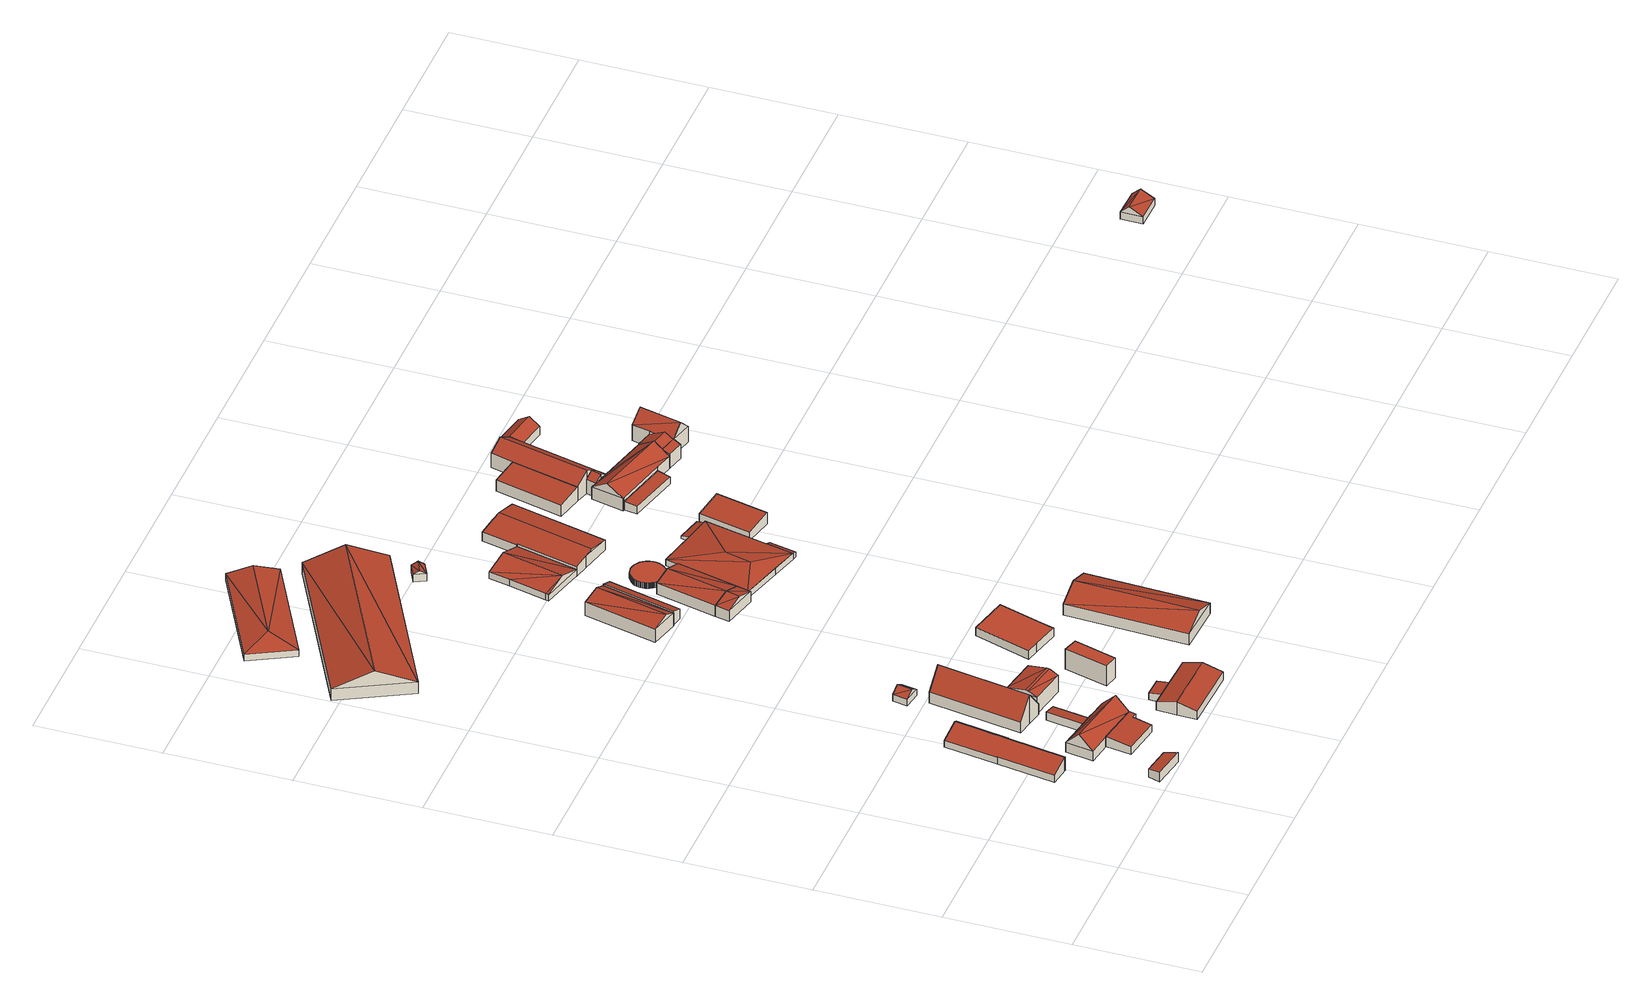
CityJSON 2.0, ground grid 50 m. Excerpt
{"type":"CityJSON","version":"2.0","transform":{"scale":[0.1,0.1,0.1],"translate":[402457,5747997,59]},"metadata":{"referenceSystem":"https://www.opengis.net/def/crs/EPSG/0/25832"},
"CityObjects":{
"building1":{"type":"Building","attributes":{"Gemeindeschluessel":"05515000","Geometrietyp2DReferenz":"3000","function":"51009_1610","roofType":"2100","measuredHeight":4.16},"geometry":[{"type":"Solid","lod":"2","boundaries":[[[[0,1,2,3]],[[4,5,1,0]],[[6,7,5,4]],[[3,2,7,6]],[[4,0,3,6]],[[1,5,7,2]]]],"semantics":{"surfaces":[{"type":"WallSurface"},{"type":"RoofSurface"},{"type":"GroundSurface"}],"values":[[0,0,0,0,1,2]]}}]},
"building2":{"type":"Building","attributes":{"Gemeindeschluessel":"05515000","Geometrietyp2DReferenz":"3000","function":"31001_2700","roofType":"3100","measuredHeight":6.27},"geometry":[{"type":"Solid","lod":"2","boundaries":[[[[8,9,10,11]],[[12,13,9,8]],[[14,15,13,12]],[[16,17,15,14]],[[18,19,17,16]],[[20,21,19,18]],[[22,23,21,20]],[[24,25,23,22]],[[26,27,25,24]],[[11,10,27,26]],[[20,18,16,14,12,22]],[[8,11,26,24,22,12]],[[9,13,15,17,19,21,23,25,27,10]]]],"semantics":{"surfaces":[{"type":"WallSurface"},{"type":"RoofSurface"},{"type":"GroundSurface"}],"values":[[0,0,0,0,0,0,0,0,0,0,1,1,2]]}}]},
"building3":{"type":"Building","attributes":{"Gemeindeschluessel":"05515000","Geometrietyp2DReferenz":"3000","function":"31001_2700","roofType":"2100","measuredHeight":4.42},"geometry":[{"type":"Solid","lod":"2","boundaries":[[[[28,29,30,31]],[[32,33,29,28]],[[34,35,33,32]],[[36,37,35,34]],[[38,39,37,36]],[[31,30,39,38]],[[36,34,32,28,31,38]],[[29,33,35,37,39,30]]]],"semantics":{"surfaces":[{"type":"WallSurface"},{"type":"RoofSurface"},{"type":"GroundSurface"}],"values":[[0,0,0,0,0,0,1,2]]}}]},
"building4":{"type":"Building","attributes":{"Gemeindeschluessel":"05515000","Geometrietyp2DReferenz":"3000","function":"31001_2700"},"children":["building4-1","building4-2"]},
"building4-1":{"type":"BuildingPart","attributes":{"roofType":"3100","measuredHeight":9.87},"parents":["building4"],"geometry":[{"type":"Solid","lod":"2","boundaries":[[[[40,41,42,43,44]],[[45,46,41,40]],[[47,48,46,45]],[[49,50,48,47]],[[51,52,50,49]],[[53,54,52,51]],[[55,56,54,53]],[[57,58,59,56,55]],[[45,60,44,57,61,53,62]],[[53,63,62]],[[47,62,63]],[[63,51,49,47]],[[61,57,55]],[[61,55,53]],[[60,45,40]],[[60,40,44]],[[62,47,45]],[[63,53,51]],[[41,46,48,50,52,54,56,59,42]],[[58,57,44,43]],[[42,59,58,43]]]],"semantics":{"surfaces":[{"type":"WallSurface"},{"type":"RoofSurface"},{"type":"GroundSurface"},{"type":"ClosureSurface"}],"values":[[0,0,0,0,0,0,0,0,1,1,1,1,0,0,0,0,0,0,2,0,3]]}}]},
"building4-2":{"type":"BuildingPart","attributes":{"roofType":"2100","measuredHeight":3.66},"parents":["building4"],"geometry":[{"type":"Solid","lod":"2","boundaries":[[[[64,65,66,67]],[[43,42,65,64]],[[67,66,59,58]],[[43,64,67,58]],[[65,42,59,66]],[[42,43,58,59]]]],"semantics":{"surfaces":[{"type":"WallSurface"},{"type":"RoofSurface"},{"type":"GroundSurface"},{"type":"ClosureSurface"}],"values":[[0,0,0,1,2,3]]}}]},
"building5":{"type":"Building","attributes":{"Gemeindeschluessel":"05515000","Geometrietyp2DReferenz":"3000","function":"31001_2700","roofType":"3100","measuredHeight":5.13},"geometry":[{"type":"Solid","lod":"2","boundaries":[[[[68,69,70,71]],[[72,73,69,68]],[[74,75,73,72]],[[71,70,75,74]],[[68,76,72]],[[74,77,71]],[[77,76,68]],[[68,71,77]],[[74,72,76]],[[76,77,74]],[[69,73,75,70]]]],"semantics":{"surfaces":[{"type":"WallSurface"},{"type":"RoofSurface"},{"type":"GroundSurface"}],"values":[[0,0,0,0,0,0,1,1,1,1,2]]}}]},
"building6":{"type":"Building","attributes":{"name":"Hartmann","Gemeindeschluessel":"05515000","Geometrietyp2DReferenz":"3000","function":"31001_1100"},"address":[{"country":"Germany","locality":"Münster","thoroughfareNumber":"159","thoroughfareName":"Hartmannsbrook"}],"children":["building6-1","building6-2"]},
"building6-1":{"type":"BuildingPart","attributes":{"roofType":"9999","measuredHeight":9.11},"parents":["building6"],"geometry":[{"type":"Solid","lod":"2","boundaries":[[[[78,79,80,81,82]],[[83,84,79,78]],[[85,86,84,83]],[[87,86,85]],[[88,78,82,89]],[[90,88,89]],[[83,91,92]],[[92,85,83]],[[93,92,91,88,90]],[[88,91,83,78]],[[93,90,89,85,92]],[[79,84,86,94,80]],[[87,85,89,95]],[[94,86,87,95]],[[95,89,82,81]],[[80,94,95,81]]]],"semantics":{"surfaces":[{"type":"WallSurface"},{"type":"RoofSurface"},{"type":"GroundSurface"},{"type":"ClosureSurface"}],"values":[[0,0,0,0,1,1,1,1,1,0,0,2,0,3,0,3]]}}]},
"building6-2":{"type":"BuildingPart","attributes":{"roofType":"3100","measuredHeight":13.02},"parents":["building6"],"geometry":[{"type":"Solid","lod":"2","boundaries":[[[[96,86,87]],[[97,98,86,96]],[[99,100,98,97]],[[101,102,100,99]],[[103,104,102,101]],[[105,106,104,103]],[[107,108,106,105]],[[81,80,108,107]],[[103,101,99,105]],[[97,96,87,95,81,107,105,99]],[[86,98,100,102,104,106,108,80,94]],[[86,94,95,87]],[[80,81,95,94]]]],"semantics":{"surfaces":[{"type":"WallSurface"},{"type":"RoofSurface"},{"type":"GroundSurface"},{"type":"ClosureSurface"}],"values":[[0,0,0,0,0,0,0,0,1,1,2,3,3]]}}]},
"building7":{"type":"Building","attributes":{"Gemeindeschluessel":"05515000","Geometrietyp2DReferenz":"3000","function":"31001_2700"},"children":["building7-1","building7-2"]},
"building7-1":{"type":"BuildingPart","attributes":{"roofType":"2100","measuredHeight":3.63},"parents":["building7"],"geometry":[{"type":"Solid","lod":"2","boundaries":[[[[109,110,111,112]],[[113,114,115,116]],[[112,111,114,113]],[[116,109,112,113]],[[110,115,114,111]],[[110,109,116,115]]]],"semantics":{"surfaces":[{"type":"WallSurface"},{"type":"RoofSurface"},{"type":"GroundSurface"},{"type":"ClosureSurface"}],"values":[[0,0,0,1,2,3]]}}]},
"building7-2":{"type":"BuildingPart","attributes":{"roofType":"3100","measuredHeight":5.77},"parents":["building7"],"geometry":[{"type":"Solid","lod":"2","boundaries":[[[[117,118,119,120]],[[116,115,118,117]],[[121,122,110,109]],[[123,124,122,121]],[[125,126,124,123]],[[127,128,126,125]],[[120,119,128,127]],[[121,109,116,117,120,123]],[[127,125,123,120]],[[118,115,110,122,124,126,128,119]],[[110,115,116,109]]]],"semantics":{"surfaces":[{"type":"WallSurface"},{"type":"RoofSurface"},{"type":"GroundSurface"},{"type":"ClosureSurface"}],"values":[[0,0,0,0,0,0,0,1,1,2,3]]}}]},
"building8":{"type":"Building","attributes":{"Gemeindeschluessel":"05515000","Geometrietyp2DReferenz":"3000","function":"51003_1201","roofType":"1000","measuredHeight":9},"geometry":[{"type":"Solid","lod":"2","boundaries":[[[[129,130,131,132]],[[133,134,130,129]],[[135,136,134,133]],[[132,131,136,135]],[[133,129,132,135]],[[130,134,136,131]]]],"semantics":{"surfaces":[{"type":"WallSurface"},{"type":"RoofSurface"},{"type":"GroundSurface"}],"values":[[0,0,0,0,1,2]]}}]},
"building9":{"type":"Building","attributes":{"Gemeindeschluessel":"05515000","Geometrietyp2DReferenz":"3000","function":"31001_2700","roofType":"3100","measuredHeight":11.56},"geometry":[{"type":"Solid","lod":"2","boundaries":[[[[137,138,139,140]],[[141,142,138,137]],[[143,144,142,141]],[[140,139,144,143]],[[137,145,141]],[[143,146,140]],[[146,145,137]],[[137,140,146]],[[143,141,145]],[[145,146,143]],[[138,142,144,139]]]],"semantics":{"surfaces":[{"type":"WallSurface"},{"type":"RoofSurface"},{"type":"GroundSurface"}],"values":[[0,0,0,0,0,0,1,1,1,1,2]]}}]},
"building10":{"type":"Building","attributes":{"Gemeindeschluessel":"05515000","Geometrietyp2DReferenz":"3000","function":"51003_1201","roofType":"1000","measuredHeight":3.77},"geometry":[{"type":"Solid","lod":"2","boundaries":[[[[147,148,149,150]],[[151,152,148,147]],[[153,154,152,151]],[[155,156,154,153]],[[157,158,156,155]],[[159,160,158,157]],[[150,149,160,159]],[[157,155,153,151,147,150,159]],[[148,152,154,156,158,160,149]]]],"semantics":{"surfaces":[{"type":"WallSurface"},{"type":"RoofSurface"},{"type":"GroundSurface"}],"values":[[0,0,0,0,0,0,0,1,2]]}}]},
"building11":{"type":"Building","attributes":{"Gemeindeschluessel":"05515000","Geometrietyp2DReferenz":"3000","function":"51003_1201","roofType":"5000","measuredHeight":5.67},"geometry":[{"type":"Solid","lod":"2","boundaries":[[[[161,162,163,164]],[[165,166,162,161]],[[167,168,166,165]],[[164,163,168,167]],[[161,169,165]],[[167,170,164]],[[164,170,169]],[[169,161,164]],[[169,170,167]],[[167,165,169]],[[162,166,168,163]]]],"semantics":{"surfaces":[{"type":"WallSurface"},{"type":"RoofSurface"},{"type":"GroundSurface"}],"values":[[0,0,0,0,1,0,1,1,1,1,2]]}}]},
"building12":{"type":"Building","attributes":{"Gemeindeschluessel":"05515000","Geometrietyp2DReferenz":"3000","function":"31001_2700","roofType":"3100","measuredHeight":7.83},"geometry":[{"type":"Solid","lod":"2","boundaries":[[[[171,172,173,174]],[[175,176,172,171]],[[177,178,176,175]],[[174,173,178,177]],[[171,179,175]],[[177,180,174]],[[180,179,171]],[[171,174,180]],[[177,175,179]],[[179,180,177]],[[172,176,178,173]]]],"semantics":{"surfaces":[{"type":"WallSurface"},{"type":"RoofSurface"},{"type":"GroundSurface"}],"values":[[0,0,0,0,0,0,1,1,1,1,2]]}}]},
"building13":{"type":"Building","attributes":{"Gemeindeschluessel":"05515000","Geometrietyp2DReferenz":"3000","function":"51009_1610","roofType":"2100","measuredHeight":6.12},"geometry":[{"type":"Solid","lod":"2","boundaries":[[[[181,182,183,184]],[[185,186,182,181]],[[187,188,186,185]],[[184,183,188,187]],[[185,181,184,187]],[[182,186,188,183]]]],"semantics":{"surfaces":[{"type":"WallSurface"},{"type":"RoofSurface"},{"type":"GroundSurface"}],"values":[[0,0,0,0,1,2]]}}]},
"building14":{"type":"Building","attributes":{"Gemeindeschluessel":"05515000","Geometrietyp2DReferenz":"3000","function":"31001_2700","roofType":"3100","measuredHeight":6.85},"geometry":[{"type":"Solid","lod":"2","boundaries":[[[[189,190,191,192]],[[193,194,190,189]],[[195,196,194,193]],[[192,191,196,195]],[[189,197,193]],[[195,198,192]],[[198,197,189]],[[189,192,198]],[[195,193,197]],[[197,198,195]],[[190,194,196,191]]]],"semantics":{"surfaces":[{"type":"WallSurface"},{"type":"RoofSurface"},{"type":"GroundSurface"}],"values":[[0,0,0,0,0,0,1,1,1,1,2]]}}]},
"building15":{"type":"Building","attributes":{"Gemeindeschluessel":"05515000","Geometrietyp2DReferenz":"3000","function":"31001_2700","roofType":"3100","measuredHeight":8.52},"geometry":[{"type":"Solid","lod":"2","boundaries":[[[[199,200,201,202]],[[203,204,200,199]],[[205,206,204,203]],[[202,201,206,205]],[[199,207,203]],[[205,208,202]],[[208,207,199]],[[199,202,208]],[[205,203,207]],[[207,208,205]],[[200,204,206,201]]]],"semantics":{"surfaces":[{"type":"WallSurface"},{"type":"RoofSurface"},{"type":"GroundSurface"}],"values":[[0,0,0,0,0,0,1,1,1,1,2]]}}]},
"building16":{"type":"Building","attributes":{"Gemeindeschluessel":"05515000","Geometrietyp2DReferenz":"3000","function":"31001_2700","roofType":"3100","measuredHeight":6.99},"geometry":[{"type":"Solid","lod":"2","boundaries":[[[[209,210,211,189]],[[212,213,210,209]],[[193,214,213,212]],[[189,211,214,193]],[[209,215,212]],[[193,197,189]],[[197,215,209]],[[209,189,197]],[[193,212,215]],[[215,197,193]],[[210,213,214,211]]]],"semantics":{"surfaces":[{"type":"WallSurface"},{"type":"RoofSurface"},{"type":"GroundSurface"}],"values":[[0,0,0,0,0,0,1,1,1,1,2]]}}]},
"building17":{"type":"Building","attributes":{"Gemeindeschluessel":"05515000","Geometrietyp2DReferenz":"3000","function":"31001_2700","roofType":"3100","measuredHeight":4.66},"geometry":[{"type":"Solid","lod":"2","boundaries":[[[[216,217,218,219]],[[220,221,217,216]],[[222,223,221,220]],[[219,218,223,222]],[[216,224,220]],[[222,225,219]],[[225,224,216]],[[216,219,225]],[[222,220,224]],[[224,225,222]],[[217,221,223,218]]]],"semantics":{"surfaces":[{"type":"WallSurface"},{"type":"RoofSurface"},{"type":"GroundSurface"}],"values":[[0,0,0,0,0,0,1,1,1,1,2]]}}]},
"building18":{"type":"Building","attributes":{"Gemeindeschluessel":"05515000","Geometrietyp2DReferenz":"3000","function":"31001_2700","roofType":"5000","measuredHeight":5.86},"geometry":[{"type":"Solid","lod":"2","boundaries":[[[[226,227,228]],[[228,229,226]],[[230,228,227]],[[226,229,231]],[[232,233,234,235,236,237]],[[231,232,237,226]],[[238,233,232,231]],[[239,234,233,238]],[[230,235,234,239]],[[227,236,235,230]],[[226,237,236,227]],[[229,228,230]],[[229,230,239]],[[229,239,238]],[[238,231,229]]]],"semantics":{"surfaces":[{"type":"RoofSurface"},{"type":"WallSurface"},{"type":"GroundSurface"}],"values":[[0,0,1,1,2,1,1,1,1,1,1,0,0,0,0]]}}]},
"building19":{"type":"Building","attributes":{"Gemeindeschluessel":"05515000","Geometrietyp2DReferenz":"3000","function":"51003_1201","roofType":"1000","measuredHeight":2.41},"geometry":[{"type":"Solid","lod":"2","boundaries":[[[[240,241,242,243]],[[244,245,241,240]],[[246,247,245,244]],[[248,249,247,246]],[[250,251,249,248]],[[252,253,251,250]],[[254,255,253,252]],[[256,257,255,254]],[[258,259,257,256]],[[260,261,259,258]],[[262,263,261,260]],[[264,265,263,262]],[[266,267,265,264]],[[268,269,267,266]],[[270,271,269,268]],[[272,273,271,270]],[[274,275,273,272]],[[276,277,275,274]],[[278,279,277,276]],[[280,281,279,278]],[[282,283,281,280]],[[284,285,283,282]],[[286,287,285,284]],[[288,289,287,286]],[[290,291,289,288]],[[292,293,291,290]],[[294,295,293,292]],[[296,297,295,294]],[[298,299,297,296]],[[300,301,299,298]],[[302,303,301,300]],[[304,305,303,302]],[[306,307,305,304]],[[308,309,307,306]],[[310,311,309,308]],[[312,313,311,310]],[[314,315,313,312]],[[316,317,315,314]],[[318,319,317,316]],[[320,321,319,318]],[[322,323,321,320]],[[324,325,323,322]],[[326,327,325,324]],[[328,329,327,326]],[[330,331,329,328]],[[332,333,331,330]],[[334,335,333,332]],[[336,337,335,334]],[[338,339,337,336]],[[340,341,339,338]],[[342,343,341,340]],[[344,345,343,342]],[[346,347,345,344]],[[348,349,347,346]],[[350,351,349,348]],[[352,353,351,350]],[[354,355,353,352]],[[356,357,355,354]],[[358,359,357,356]],[[360,361,359,358]],[[362,363,361,360]],[[364,365,363,362]],[[366,367,365,364]],[[368,369,367,366]],[[370,371,369,368]],[[372,373,371,370]],[[374,375,373,372]],[[376,377,375,374]],[[378,379,377,376]],[[380,381,379,378]],[[382,383,381,380]],[[384,385,383,382]],[[386,387,385,384]],[[388,389,387,386]],[[390,391,389,388]],[[392,393,391,390]],[[394,395,393,392]],[[396,397,395,394]],[[398,399,397,396]],[[400,401,399,398]],[[402,403,401,400]],[[243,242,403,402]],[[400,398,396,394,392,390,388,386,384,382,380,378,376,374,372,370,368,366,364,362,360,358,356,354,352,350,348,346,344,342,340,338,336,334,332,330,328,326,324,322,320,318,316,314,312,310,308,306,304,302,300,298,296,294,292,290,288,286,284,282,280,278,276,274,272,270,268,266,264,262,260,258,256,254,252,250,248,246,244,240,243,402]],[[241,245,247,249,251,253,255,257,259,261,263,265,267,269,271,273,275,277,279,281,283,285,287,289,291,293,295,297,299,301,303,305,307,309,311,313,315,317,319,321,323,325,327,329,331,333,335,337,339,341,343,345,347,349,351,353,355,357,359,361,363,365,367,369,371,373,375,377,379,381,383,385,387,389,391,393,395,397,399,401,403,242]]]],"semantics":{"surfaces":[{"type":"WallSurface"},{"type":"RoofSurface"},{"type":"GroundSurface"}],"values":[[0,0,0,0,0,0,0,0,0,0,0,0,0,0,0,0,0,0,0,0,0,0,0,0,0,0,0,0,0,0,0,0,0,0,0,0,0,0,0,0,0,0,0,0,0,0,0,0,0,0,0,0,0,0,0,0,0,0,0,0,0,0,0,0,0,0,0,0,0,0,0,0,0,0,0,0,0,0,0,0,0,0,1,2]]}}]},
"building20":{"type":"Building","attributes":{"Gemeindeschluessel":"05515000","Geometrietyp2DReferenz":"3000","function":"51003_1201"},"children":["building20-1","building20-2","building20-3"]},
"building20-1":{"type":"BuildingPart","attributes":{"roofType":"2100","measuredHeight":2.2},"parents":["building20"],"geometry":[{"type":"Solid","lod":"2","boundaries":[[[[404,405,406,407]],[[408,409,410,411]],[[407,406,409,408]],[[411,404,407,408]],[[405,410,409,406]],[[405,404,411,410]]]],"semantics":{"surfaces":[{"type":"WallSurface"},{"type":"RoofSurface"},{"type":"GroundSurface"},{"type":"ClosureSurface"}],"values":[[0,0,0,1,2,3]]}}]},
"building20-2":{"type":"BuildingPart","attributes":{"roofType":"3200","measuredHeight":5.27},"parents":["building20"],"geometry":[{"type":"Solid","lod":"2","boundaries":[[[[412,413,414,415]],[[416,417,413,412]],[[418,419,417,416]],[[420,411,410,419,418]],[[421,422,405,404,423]],[[424,415,425,416]],[[420,418,426,423]],[[421,423,426,415]],[[426,425,415]],[[425,426,418]],[[418,416,425]],[[424,416,412]],[[424,412,415]],[[414,413,417,419,410,405,422]],[[422,421,415,414]],[[411,420,423,404]],[[405,410,411,404]]]],"semantics":{"surfaces":[{"type":"WallSurface"},{"type":"RoofSurface"},{"type":"GroundSurface"},{"type":"ClosureSurface"}],"values":[[0,0,0,0,0,1,1,1,1,1,1,0,0,2,3,0,3]]}}]},
"building20-3":{"type":"BuildingPart","attributes":{"roofType":"2100","measuredHeight":2.76},"parents":["building20"],"geometry":[{"type":"Solid","lod":"2","boundaries":[[[[427,428,422,421,429]],[[430,431,428,427]],[[432,415,414,431,430]],[[430,427,429,432]],[[428,431,414,422]],[[415,432,429,421]],[[422,414,415,421]]]],"semantics":{"surfaces":[{"type":"WallSurface"},{"type":"RoofSurface"},{"type":"GroundSurface"},{"type":"ClosureSurface"}],"values":[[0,0,0,1,2,0,3]]}}]},
"building21":{"type":"Building","attributes":{"Gemeindeschluessel":"05515000","Geometrietyp2DReferenz":"3000","function":"31001_2700","roofType":"5000","measuredHeight":6.04},"geometry":[{"type":"Solid","lod":"2","boundaries":[[[[433,434,435,436]],[[437,438,434,433]],[[439,440,438,437]],[[441,442,440,439]],[[443,444,442,441]],[[445,446,444,443]],[[447,448,446,445]],[[436,435,448,447]],[[443,449,450,445]],[[449,441,439,437,433,436,447,450]],[[441,449,443]],[[445,450,447]],[[434,438,440,442,444,446,448,435]]]],"semantics":{"surfaces":[{"type":"WallSurface"},{"type":"RoofSurface"},{"type":"GroundSurface"}],"values":[[0,0,0,0,0,0,0,0,1,1,0,0,2]]}}]},
"building22":{"type":"Building","attributes":{"Gemeindeschluessel":"05515000","Geometrietyp2DReferenz":"3000","function":"51009_1610","roofType":"2100","measuredHeight":5.09},"geometry":[{"type":"Solid","lod":"2","boundaries":[[[[451,452,453,454]],[[455,456,452,451]],[[457,458,456,455]],[[454,453,458,457]],[[455,451,454,457]],[[452,456,458,453]]]],"semantics":{"surfaces":[{"type":"WallSurface"},{"type":"RoofSurface"},{"type":"GroundSurface"}],"values":[[0,0,0,0,1,2]]}}]},
"building23":{"type":"Building","attributes":{"Gemeindeschluessel":"05515000","Geometrietyp2DReferenz":"3000","function":"31001_2700","roofType":"2100","measuredHeight":6.29},"geometry":[{"type":"Solid","lod":"2","boundaries":[[[[459,460,461,462]],[[463,464,460,459]],[[465,466,464,463]],[[462,461,466,465]],[[463,459,462,465]],[[460,464,466,461]]]],"semantics":{"surfaces":[{"type":"WallSurface"},{"type":"RoofSurface"},{"type":"GroundSurface"}],"values":[[0,0,0,0,1,2]]}}]},
"building24":{"type":"Building","attributes":{"Gemeindeschluessel":"05515000","Geometrietyp2DReferenz":"3000","function":"51009_1610","roofType":"2100","measuredHeight":3.96},"geometry":[{"type":"Solid","lod":"2","boundaries":[[[[467,468,469,470]],[[471,472,468,467]],[[473,474,472,471]],[[470,469,474,473]],[[471,467,470,473]],[[468,472,474,469]]]],"semantics":{"surfaces":[{"type":"WallSurface"},{"type":"RoofSurface"},{"type":"GroundSurface"}],"values":[[0,0,0,0,1,2]]}}]},
"building25":{"type":"Building","attributes":{"Gemeindeschluessel":"05515000","Geometrietyp2DReferenz":"3000","function":"31001_2700","roofType":"5000","measuredHeight":9.7},"geometry":[{"type":"Solid","lod":"2","boundaries":[[[[475,476,477,478]],[[479,480,476,475]],[[481,469,480,479]],[[482,474,469,481]],[[483,484,474,482]],[[485,486,484,483]],[[487,488,486,485]],[[478,477,488,487]],[[489,475,478]],[[489,478,487]],[[489,487,485]],[[485,490,489]],[[479,489,490]],[[490,483,482,481,479]],[[489,479,475]],[[490,485,483]],[[476,480,469,474,484,486,488,477]]]],"semantics":{"surfaces":[{"type":"WallSurface"},{"type":"RoofSurface"},{"type":"GroundSurface"}],"values":[[0,0,0,0,0,0,0,0,1,1,1,1,1,1,0,0,2]]}}]},
"building26":{"type":"Building","attributes":{"Gemeindeschluessel":"05515000","Geometrietyp2DReferenz":"3000","function":"31001_2700"},"children":["building26-1","building26-2"]},
"building26-1":{"type":"BuildingPart","attributes":{"roofType":"3100","measuredHeight":8.28},"parents":["building26"],"geometry":[{"type":"Solid","lod":"2","boundaries":[[[[491,492,493,494]],[[495,496,492,491]],[[497,498,496,495]],[[499,500,498,497]],[[491,494,501,495]],[[502,499,497,495,501]],[[493,492,496,498,500,503,504]],[[493,504,501,494]],[[503,502,501,504]],[[500,499,502,503]]]],"semantics":{"surfaces":[{"type":"WallSurface"},{"type":"RoofSurface"},{"type":"GroundSurface"},{"type":"ClosureSurface"}],"values":[[0,0,0,0,1,1,2,3,3,3]]}}]},
"building26-2":{"type":"BuildingPart","attributes":{"roofType":"3100","measuredHeight":10},"parents":["building26"],"geometry":[{"type":"Solid","lod":"2","boundaries":[[[[463,464,500,499,505]],[[459,460,464,463]],[[506,507,460,459]],[[508,509,507,506]],[[510,511,509,508]],[[512,513,511,510]],[[494,493,513,512]],[[506,459,463,505,514,508]],[[501,494,512,510,508,514]],[[504,503,500,464,460,507,509,511,513,493]],[[501,514,502]],[[493,494,501,504]],[[504,501,502,503]],[[499,502,514,505]],[[502,499,500,503]]]],"semantics":{"surfaces":[{"type":"WallSurface"},{"type":"RoofSurface"},{"type":"GroundSurface"},{"type":"ClosureSurface"}],"values":[[0,0,0,0,0,0,0,1,1,2,0,3,3,0,3]]}}]},
"building27":{"type":"Building","attributes":{"name":"Schulze-Finkenbrink","Gemeindeschluessel":"05515000","Geometrietyp2DReferenz":"3000","function":"31001_1000"},"address":[{"country":"Germany","locality":"Münster","thoroughfareNumber":"141","thoroughfareName":"Hartmannsbrook"}],"children":["building27-1","building27-2","building27-3"]},
"building27-1":{"type":"BuildingPart","attributes":{"roofType":"2100","measuredHeight":7.37},"parents":["building27"],"geometry":[{"type":"Solid","lod":"2","boundaries":[[[[515,516,517,518]],[[519,520,521,522,523]],[[518,517,520,519]],[[523,515,518,519]],[[516,524,521,520,517]],[[525,526,515,523,522]],[[516,515,526,525,524]],[[521,524,525,522]]]],"semantics":{"surfaces":[{"type":"WallSurface"},{"type":"RoofSurface"},{"type":"GroundSurface"},{"type":"ClosureSurface"}],"values":[[0,0,0,1,2,0,3,3]]}}]},
"building27-2":{"type":"BuildingPart","attributes":{"roofType":"3100","measuredHeight":9.41},"parents":["building27"],"geometry":[{"type":"Solid","lod":"2","boundaries":[[[[527,528,529,530]],[[530,529,516,515]],[[515,531,530]],[[530,531,532,533,527]],[[526,532,531,515]],[[528,524,516,529]],[[534,526,525]],[[528,527,534,525,524]],[[524,525,526,515,516]],[[526,534,533,532]],[[534,527,533]]]],"semantics":{"surfaces":[{"type":"WallSurface"},{"type":"RoofSurface"},{"type":"GroundSurface"},{"type":"ClosureSurface"}],"values":[[0,0,0,1,1,2,0,3,3,0,3]]}}]},
"building27-3":{"type":"BuildingPart","attributes":{"roofType":"3100","measuredHeight":12.05},"parents":["building27"],"geometry":[{"type":"Solid","lod":"2","boundaries":[[[[522,521,535,536]],[[537,538,528,527,539]],[[540,541,538,537]],[[536,535,541,540]],[[536,540,542]],[[542,543,536]],[[543,542,537]],[[537,539,533,534,525,523,543]],[[543,523,522,536]],[[523,525,522]],[[542,540,537]],[[521,524,528,538,541,535]],[[522,525,524,521]],[[533,539,527]],[[524,525,534,527,528]],[[534,533,527]]]],"semantics":{"surfaces":[{"type":"WallSurface"},{"type":"RoofSurface"},{"type":"GroundSurface"},{"type":"ClosureSurface"}],"values":[[0,0,0,0,1,1,1,1,0,0,0,2,3,0,3,3]]}}]},
"building28":{"type":"Building","attributes":{"Gemeindeschluessel":"05515000","Geometrietyp2DReferenz":"3000","function":"31001_2460","roofType":"5000","measuredHeight":6.66},"geometry":[{"type":"Solid","lod":"2","boundaries":[[[[544,545,546,547]],[[548,549,545,544]],[[550,551,549,548]],[[552,553,551,550]],[[547,546,553,552]],[[554,555,547,552]],[[550,548,544,555,554]],[[547,555,544]],[[550,554,552]],[[545,549,551,553,546]]]],"semantics":{"surfaces":[{"type":"WallSurface"},{"type":"RoofSurface"},{"type":"GroundSurface"}],"values":[[0,0,0,0,0,1,1,0,0,2]]}}]},
"building29":{"type":"Building","attributes":{"Gemeindeschluessel":"05515000","Geometrietyp2DReferenz":"3000","function":"31001_2700","roofType":"3100","measuredHeight":6.13},"geometry":[{"type":"Solid","lod":"2","boundaries":[[[[556,557,558,559]],[[560,561,557,556]],[[562,563,561,560]],[[559,558,563,562]],[[556,564,560]],[[562,565,559]],[[559,565,564]],[[564,556,559]],[[565,562,560]],[[560,564,565]],[[557,561,563,558]]]],"semantics":{"surfaces":[{"type":"WallSurface"},{"type":"RoofSurface"},{"type":"GroundSurface"}],"values":[[0,0,0,0,0,0,1,1,1,1,2]]}}]}
},
"vertices":[
[658,5,63],[658,5,21],[652,58,21],[652,58,56],[521,27,63],[521,27,21],[537,76,56],[537,76,21],
[467,837,45],[467,837,15],[433,622,15],[433,622,45],[548,825,77],[548,825,15],[556,823,74],[556,823,15],[522,611,74],[522,611,15],[518,612,76],[518,612,15],[481,376,76],[481,376,15],[476,376,77],[476,376,15],[398,388,46],[398,388,15],[436,622,46],[436,622,15],
[645,181,54],[645,181,21],[798,157,21],[798,157,54],[661,284,65],[661,284,21],[835,256,65],[835,256,21],[831,229,62],[831,229,21],[810,232,62],[810,232,21],
[771,380,61],[771,380,17],[771,381,17],[771,381,45],[771,381,61],[853,367,61],[853,367,17],[835,256,61],[835,256,17],[661,284,61],[661,284,17],[565,299,61],[565,299,17],[583,411,61],[583,411,17],[719,388,61],[719,388,17],[719,389,61],[719,389,54],[719,389,17],[771,380,62],[719,388,62],[844,312,116],[574,355,116],
[796,535,45],[796,535,17],[744,544,17],[744,544,54],
[662,1105,50],[662,1105,22],[652,1045,22],[652,1045,50],[732,1094,50],[732,1094,22],[722,1034,50],[722,1034,22],[697,1100,73],[687,1039,73],
[940,682,93],[940,682,19],[788,709,19],[788,709,63],[788,709,93],[918,558,93],[918,558,19],[765,586,93],[765,586,19],[765,586,66],[926,606,110],[786,710,93],[773,634,110],[924,594,110],[771,622,110],[772,629,110],[786,710,19],[786,710,66],
[765,586,65],[764,580,66],[764,580,19],[701,592,149],[701,592,19],[638,603,66],[638,603,19],[700,977,67],[700,977,19],[763,967,149],[763,967,19],[826,957,67],[826,957,19],
[1058,181,59],[1058,181,23],[1059,231,23],[1059,231,52],[979,233,52],[979,233,23],[978,184,23],[978,184,59],
[929,185,59],[929,185,23],[926,106,23],[926,106,80],[1188,177,59],[1188,177,23],[1186,98,80],[1186,98,23],[1184,18,59],[1184,18,23],[924,26,59],[924,26,23],
[1113,563,113],[1113,563,23],[1054,580,23],[1054,580,113],[1064,392,113],[1064,392,23],[1008,405,113],[1008,405,23],
[705,3391,53],[705,3391,2],[10,3032,2],[10,3032,53],[851,3107,53],[851,3107,2],[156,2749,53],[156,2749,2],[778,3249,118],[83,2891,118],
[1117,713,61],[1117,713,23],[1227,687,23],[1227,687,61],[1066,725,61],[1066,725,23],[1138,954,61],[1138,954,23],[1188,942,61],[1188,942,23],[1298,917,61],[1298,917,23],[1244,742,61],[1244,742,23],
[225,3233,30],[225,3233,1],[669,3462,1],[669,3462,30],[132,3410,30],[132,3410,1],[577,3640,30],[577,3640,1],[262,3365,57],[623,3551,57],
[794,2335,72],[794,2335,13],[722,2040,13],[722,2040,72],[912,2306,72],[912,2306,13],[840,2011,72],[840,2011,13],[869,2317,91],[797,2022,91],
[953,2296,64],[953,2296,17],[912,2306,17],[912,2306,78],[881,2002,64],[881,2002,17],[840,2011,78],[840,2011,17],
[940,1886,66],[940,1886,18],[926,1828,18],[926,1828,66],[1079,1852,66],[1079,1852,18],[1065,1794,66],[1065,1794,18],[1010,1869,87],[996,1811,87],
[1359,697,75],[1359,697,26],[1341,205,26],[1341,205,75],[1563,690,75],[1563,690,26],[1545,198,75],[1545,198,26],[1461,694,111],[1443,201,111],
[1000,2132,66],[1000,2132,17],[940,1886,17],[1139,2099,66],[1139,2099,17],[1079,1852,17],[1070,2116,87],
[841,3020,39],[841,3020,7],[786,2993,7],[786,2993,39],[862,2976,39],[862,2976,7],[808,2949,39],[808,2949,7],[852,2998,53],[797,2971,53],
[1012,2445,41],[1072,2695,41],[982,2717,71],[922,2467,71],[892,2739,41],[832,2489,41],[832,2489,12],[835,2500,12],[872,2653,12],[892,2739,12],[1072,2695,12],[1012,2445,12],[835,2500,41],[872,2653,41],
[1151,2179,39],[1151,2179,15],[1152,2185,15],[1152,2185,39],[1149,2174,39],[1149,2174,15],[1147,2168,39],[1147,2168,15],[1144,2163,39],[1144,2163,15],[1141,2158,39],[1141,2158,15],[1137,2153,39],[1137,2153,15],[1133,2148,39],[1133,2148,15],[1128,2144,39],[1128,2144,15],[1122,2140,39],[1122,2140,15],[1117,2137,39],[1117,2137,15],[1111,2134,39],[1111,2134,15],[1105,2132,39],[1105,2132,15],[1098,2131,39],[1098,2131,15],[1092,2130,39],[1092,2130,15],[1086,2130,39],[1086,2130,15],[1080,2130,39],[1080,2130,15],[1074,2131,39],[1074,2131,15],[1068,2132,39],[1068,2132,15],[1063,2134,39],[1063,2134,15],[1058,2136,39],[1058,2136,15],[1054,2138,39],[1054,2138,15],[1050,2140,39],[1050,2140,15],[1046,2143,39],[1046,2143,15],[1042,2146,39],[1042,2146,15],[1039,2149,39],[1039,2149,15],[1036,2152,39],[1036,2152,15],[1034,2155,39],[1034,2155,15],[1032,2157,39],[1032,2157,15],[1030,2160,39],[1030,2160,15],[1028,2163,39],[1028,2163,15],[1027,2166,39],[1027,2166,15],[1025,2169,39],[1025,2169,15],[1024,2172,39],[1024,2172,15],[1022,2176,39],[1022,2176,15],[1021,2180,39],[1021,2180,15],[1020,2184,39],[1020,2184,15],[1020,2188,39],[1020,2188,15],[1019,2193,39],[1019,2193,15],[1019,2198,39],[1019,2198,15],[1019,2203,39],[1019,2203,15],[1020,2208,39],[1020,2208,15],[1021,2214,39],[1021,2214,15],[1023,2219,39],[1023,2219,15],[1025,2225,39],[1025,2225,15],[1028,2230,39],[1028,2230,15],[1031,2235,39],[1031,2235,15],[1035,2240,39],[1035,2240,15],[1039,2245,39],[1039,2245,15],[1044,2249,39],[1044,2249,15],[1050,2253,39],[1050,2253,15],[1055,2256,39],[1055,2256,15],[1061,2259,39],[1061,2259,15],[1067,2261,39],[1067,2261,15],[1074,2262,39],[1074,2262,15],[1080,2263,39],[1080,2263,15],[1086,2264,39],[1086,2264,15],[1092,2263,39],[1092,2263,15],[1098,2263,39],[1098,2263,15],[1103,2261,39],[1103,2261,15],[1109,2260,39],[1109,2260,15],[1114,2258,39],[1114,2258,15],[1118,2256,39],[1118,2256,15],[1122,2253,39],[1122,2253,15],[1126,2250,39],[1126,2250,15],[1130,2248,39],[1130,2248,15],[1133,2245,39],[1133,2245,15],[1136,2242,39],[1136,2242,15],[1138,2239,39],[1138,2239,15],[1140,2236,39],[1140,2236,15],[1142,2233,39],[1142,2233,15],[1144,2230,39],[1144,2230,15],[1146,2227,39],[1146,2227,15],[1147,2224,39],[1147,2224,15],[1149,2221,39],[1149,2221,15],[1150,2217,39],[1150,2217,15],[1151,2213,39],[1151,2213,15],[1152,2209,39],[1152,2209,15],[1153,2204,39],[1153,2204,15],[1153,2200,39],[1153,2200,15],[1153,2195,39],[1153,2195,15],[1153,2190,39],[1153,2190,15],
[1444,2103,38],[1444,2103,17],[1451,2139,17],[1451,2139,27],[1349,2163,27],[1349,2163,17],[1340,2125,17],[1340,2125,39],
[1256,1766,44],[1256,1766,17],[1363,1737,17],[1363,1737,44],[1083,1811,44],[1083,1811,17],[1175,2160,44],[1175,2160,17],[1340,2125,44],[1387,1846,44],[1387,1846,17],[1444,2103,44],[1256,1766,45],[1229,1853,70],[1255,1959,70],
[1404,1841,40],[1404,1841,17],[1387,1846,45],[1380,1733,40],[1380,1733,17],[1363,1737,45],
[1072,2695,52],[1072,2695,10],[1012,2445,10],[1012,2445,52],[1068,2696,51],[1068,2696,10],[1102,2839,51],[1102,2839,10],[1170,2823,63],[1170,2823,10],[1294,2792,55],[1294,2792,10],[1198,2400,55],[1198,2400,10],[1074,2430,63],[1074,2430,10],[1209,2813,70],[1113,2421,70],
[1418,1924,54],[1418,1924,19],[1534,1898,19],[1534,1898,70],[1466,2134,54],[1466,2134,19],[1582,2108,70],[1582,2108,19],
[1519,2871,69],[1519,2871,6],[1412,2897,6],[1412,2897,54],[1452,2597,69],[1452,2597,6],[1345,2622,54],[1345,2622,6],
[1651,2312,48],[1651,2312,15],[1663,2364,15],[1663,2364,54],[1439,2363,48],[1439,2363,15],[1446,2416,54],[1446,2416,15],
[1770,2476,70],[1770,2476,15],[1561,2526,15],[1561,2526,70],[1739,2346,70],[1739,2346,15],[1663,2364,70],[1446,2416,70],[1439,2418,70],[1439,2418,15],[1470,2549,70],[1470,2549,15],[1497,2541,70],[1497,2541,15],[1755,2411,112],[1455,2484,112],
[1561,2526,69],[1561,2526,6],[1571,2568,6],[1571,2568,69],[1529,2534,89],[1529,2534,6],[1497,2541,69],[1497,2541,6],[1508,2583,69],[1508,2583,6],[1539,2575,89],[1512,2582,72],[1512,2582,6],[1539,2575,6],
[1508,2583,104],[1541,2962,70],[1541,2962,6],[1600,2948,106],[1600,2948,6],[1659,2933,70],[1659,2933,6],[1650,2888,68],[1650,2888,6],[1512,2582,106],
[1746,2376,90],[1746,2376,16],[1739,2346,16],[1739,2346,78],[1811,2328,78],[1811,2328,16],[1819,2359,16],[1819,2359,87],[1819,2359,90],[1816,2360,16],[1816,2360,87],[1816,2360,90],
[1838,2460,73],[1838,2460,16],[1770,2476,16],[1770,2476,73],[1754,2410,110],[1823,2394,110],[1833,2436,87],[1820,2377,87],
[1914,2336,16],[1914,2336,87],[1854,2530,87],[1854,2530,16],[1838,2460,87],[1955,2506,87],[1955,2506,16],[1904,2518,136],[1865,2348,136],
[1659,2933,71],[1659,2933,5],[1650,2888,5],[1650,2888,43],[1667,2976,43],[1667,2976,5],[1804,2950,43],[1804,2950,5],[1788,2862,43],[1788,2862,5],[1796,2906,72],[1658,2932,72],
[3716,1227,54],[3716,1227,22],[3836,1226,22],[3836,1226,54],[3717,1315,54],[3717,1315,22],[3838,1313,54],[3838,1313,22],[3717,1282,83],[3837,1280,83]
]}
